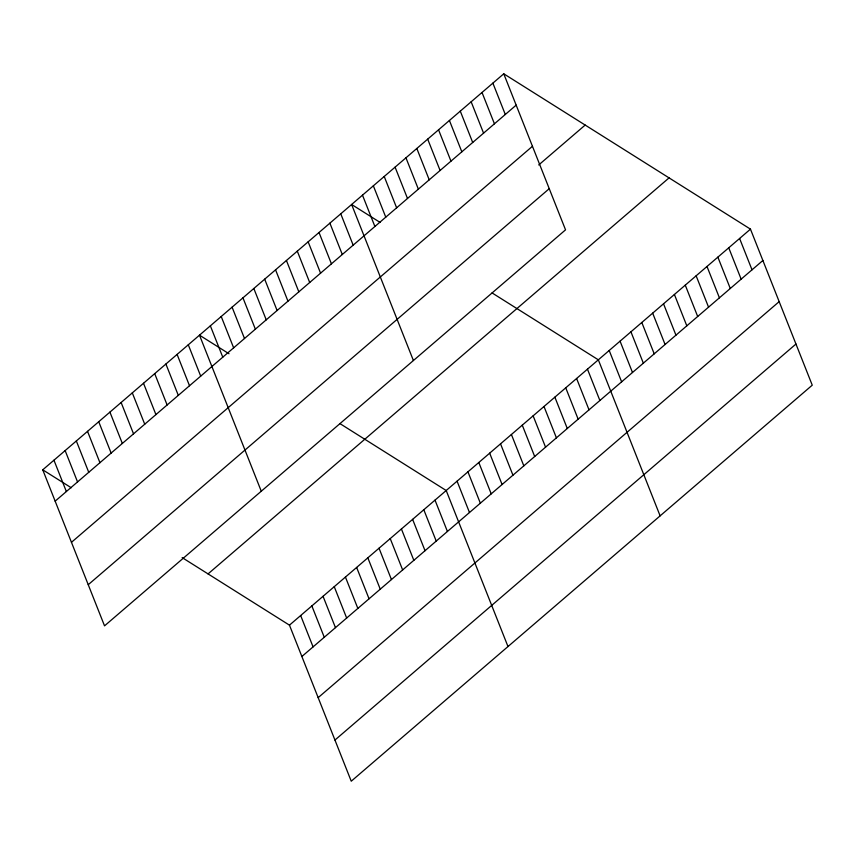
<?xml version="1.0" encoding="UTF-8"?>
<svg xmlns="http://www.w3.org/2000/svg" width="855" height="855" viewBox="0 0 855 855"><rect width="100%" height="100%" fill="white"/><g stroke="black" fill="none" stroke-linecap="round" stroke-linejoin="round"><path stroke-width="1.28" d="M503.755 73.797L565.54 229.845L104.534 625.86L42.75 469.823L503.755 73.797L750.466 229.14L812.25 385.178L351.245 781.203L289.46 625.155L182.158 557.599M55.158 501.158L516.163 105.144M71.457 542.316L532.451 146.291M538.736 164.951L585.173 125.065M88.236 584.713L549.241 188.688M208.054 573.897L669.059 177.883M289.46 625.155L750.466 229.14M301.879 656.501L762.884 260.486M318.167 697.648L779.172 301.633M334.957 740.045L795.962 344.031M380.122 222.428L351.619 204.484L413.403 360.521M492.063 292.912L598.34 359.827L660.113 515.864M229.001 353.756L199.493 335.171L261.267 491.208M339.937 423.599L446.203 490.514L507.988 646.551M42.75 469.823L71.243 487.756M739.607 238.481L752.015 269.817M728.738 247.811L741.146 279.158M717.869 257.152L730.277 288.488M707 266.482L719.418 297.829M696.141 275.812L708.549 307.159M685.272 285.153L697.68 316.489M674.403 294.483L686.811 325.83M663.533 303.824L675.952 335.16M652.675 313.154L665.083 344.501M641.806 322.485L654.214 353.831M630.937 331.826L643.345 363.172M620.067 341.156L632.486 372.502M609.209 350.497L621.617 381.832M492.886 83.138L505.294 114.485M482.017 92.468L494.436 123.815M587.471 369.168L599.879 400.503M471.158 101.809L483.567 133.145M576.601 378.498L589.02 409.844M460.289 111.139L472.697 142.486M565.743 387.828L578.151 419.174M449.42 120.48L461.828 151.816M554.874 397.169L567.282 428.505M438.551 129.81L450.97 161.157M544.004 406.499L556.413 437.846M427.692 139.141L440.101 170.487M533.135 415.84L545.554 447.176M416.823 148.481L429.231 179.828M522.277 425.17L534.685 456.517M405.954 157.812L418.362 189.158M511.408 434.5L523.816 465.847M395.085 167.153L407.504 198.488M500.538 443.841L512.947 475.188M384.226 176.483L396.635 207.829M489.669 453.171L502.088 484.518M373.357 185.824L385.765 217.159M478.811 462.512L491.219 493.848M362.488 195.154L374.896 226.5M467.942 471.842L480.35 503.189M457.072 481.183L469.481 512.519M340.76 213.825L353.168 245.161M329.891 223.155L342.299 254.501M435.013 500.132L447.422 531.479M319.022 232.496L331.43 263.832M423.813 509.751L436.221 541.087M308.153 241.826L320.572 273.173M412.623 519.37L425.031 550.706M297.294 251.156L309.702 282.503M401.423 528.989L413.831 560.324M286.425 260.497L298.833 291.844M390.233 538.597L402.641 569.943M275.556 269.827L287.964 301.174M379.032 548.215L391.44 579.562M264.687 279.168L277.106 310.504M367.832 557.834L380.251 589.181M253.828 288.498L266.236 319.845M356.642 567.453L369.05 598.799M242.959 297.839L255.367 329.175M345.441 577.072L357.85 608.418M232.09 307.169L244.498 338.516M334.252 586.69L346.66 618.037M221.221 316.5L233.639 347.846M323.051 596.309L335.459 627.645M210.362 325.841L222.77 357.176M311.861 605.928L324.269 637.264M300.661 615.547L313.069 646.882M188.292 344.789L200.701 376.136M177.103 354.408L189.511 385.755M165.902 364.027L178.31 395.373M154.712 373.646L167.12 404.981M143.512 383.264L155.92 414.6M132.311 392.883L144.73 424.219M121.121 402.491L133.53 433.838M109.921 412.11L122.34 443.456M98.731 421.729L111.139 453.075M87.531 431.348L99.939 462.694M76.341 440.966L88.749 472.313M65.14 450.585L77.549 481.931M53.95 460.204L66.359 491.54"/></g></svg>
